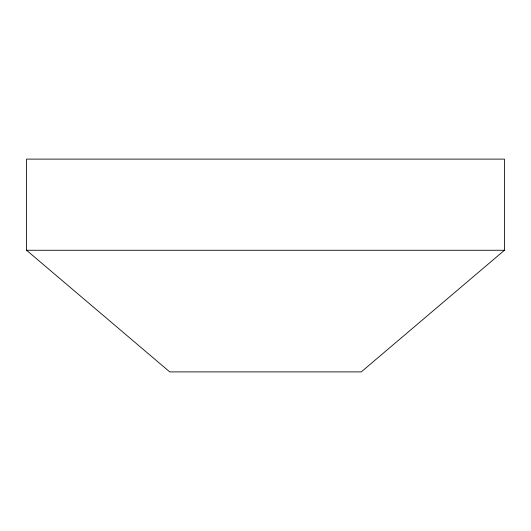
<?xml version="1.0" encoding="UTF-8"?>
<svg xmlns="http://www.w3.org/2000/svg" width="531" height="531" viewBox="0 0 531 531"><rect width="100%" height="100%" fill="white"/><g stroke="black" fill="none" stroke-linecap="round" stroke-linejoin="round"><path stroke-width="0.8" d="M504.45 250.267L361.266 371.892L169.734 371.892L26.55 250.267L26.55 159.108L504.45 159.108L504.45 250.267L26.55 250.267"/></g></svg>
